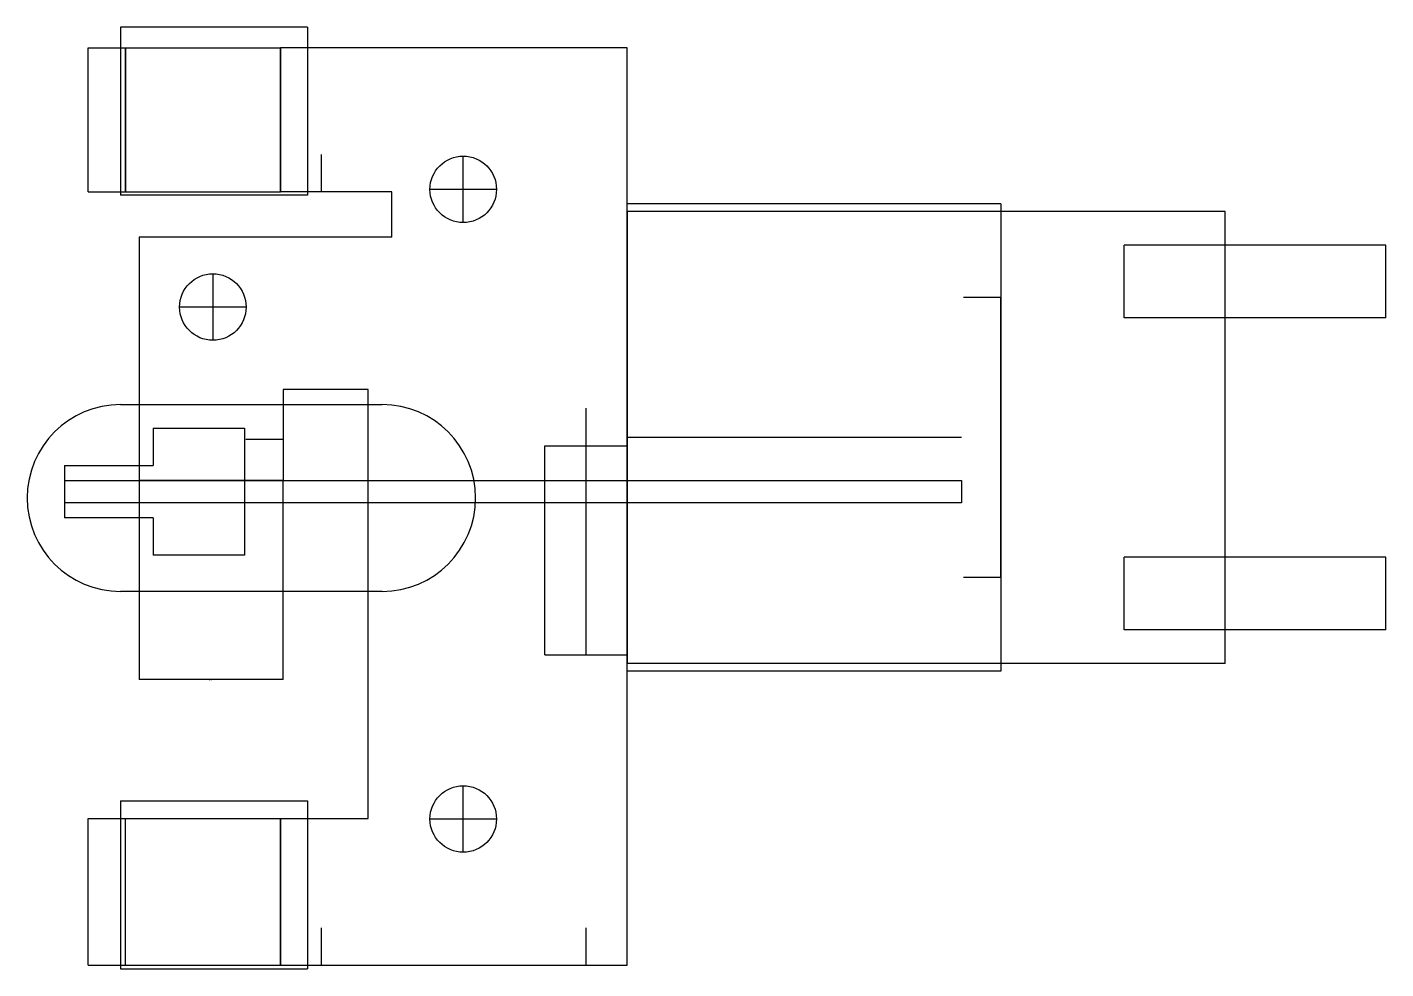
# Model space of a CAD drawing. Header units: inches. Extents: x -0.25 to 3.39, y 0 to 2.52.
import ezdxf

# ---------------------------------------------------------------- set-up
doc = ezdxf.new("R2010")
doc.units = ezdxf.units.IN
doc.header["$MEASUREMENT"] = 0
doc.linetypes.add('ACAD_ISO10W100', pattern=[18, 12, -3, 0, -3])
doc.linetypes.add('DOT', pattern=[6.35, 0, -6.35])
for name, color, linetype, lineweight, true_color in [('Bolts', 253, 'Continuous', 25, 0xa0a0a4), ('Center Locations', 253, 'ACAD_ISO10W100', 25, 0xa0a0a4), ('Kicker', 6, 'Continuous', 25, 0xff00ff), ('Leaf Switch', 56, 'Continuous', 25, 0x808000), ('Plastics', 5, 'Continuous', 25, 0x0000ff), ('Plastics ... Solder Lugs', 253, 'Continuous', 25, 0xa0a0a4), ('Playfield Cutout', 1, 'Continuous', 25, 0xff0000), ('Profile', 4, 'Continuous', 25, 0x00ffff), ('Profile ... Hidden Profile', 4, 'DOT', 25, 0x00ffff), ('Reference', 2, 'Continuous', 25, 0xffff00)]:
    doc.layers.add(name, color=color, linetype=linetype, lineweight=lineweight, true_color=true_color)
doc.layers.add('Mount Holes', color=7, linetype='Continuous', lineweight=25)

msp = doc.modelspace()

# ---------------------------------------------------------------- linework, layer by layer
at = {"layer": 'Bolts'}
for p, q in [((-0.087, 2.079), (-0.087, 2.465)), ((-0.087, 2.465), (0.013, 2.465)), ((0.013, 2.465), (0.013, 2.079)), ((-0.087, 2.079), (0.013, 2.079)), ((0.05, 1.307), (0.05, 0.774)), ((0.05, 1.307), (0.435, 1.307)), ((0.435, 0.774), (0.435, 1.307)), ((0.435, 0.774), (0.05, 0.774)), ((-0.087, 0.01), (-0.087, 0.402)), ((-0.087, 0.402), (0.013, 0.402)), ((0.013, 0.01), (0.013, 0.402)), ((-0.087, 0.01), (0.013, 0.01))]:
    msp.add_line(p, q, dxfattribs=at)
for p in [(0.2375, 0.774), (0.2375, 0.774), (0.2425, 0.774)]:
    msp.add_point(p, dxfattribs=at)
at = {"layer": 'Center Locations'}
for p, q in [((0.917, 1.997), (0.917, 2.175)), ((1.006, 2.086), (0.828, 2.086)), ((0.247, 1.86), (0.247, 1.682)), ((0.336, 1.771), (0.158, 1.771)), ((0.917, 0.312), (0.917, 0.49)), ((0.828, 0.401), (1.006, 0.401))]:
    msp.add_line(p, q, dxfattribs=at)
at = {"layer": 'Kicker'}
for p, q in [((-0.15, 1.307), (-0.15, 1.247)), ((-0.15, 1.307), (2.25, 1.307)), ((2.25, 1.307), (2.25, 1.247)), ((2.25, 1.247), (-0.15, 1.247))]:
    msp.add_line(p, q, dxfattribs=at)
at = {"layer": 'Leaf Switch'}
for p, q in [((0.013, 2.079), (0.013, 2.465)), ((0.013, 2.465), (0.428, 2.465)), ((0.428, 2.465), (0.428, 2.079)), ((0.013, 2.079), (0.428, 2.079)), ((0.013, 0.01), (0.013, 0.402)), ((0.013, 0.402), (0.428, 0.402)), ((0.428, 0.402), (0.428, 0.01)), ((0.013, 0.01), (0.428, 0.01))]:
    msp.add_line(p, q, dxfattribs=at)
at = {"layer": 'Mount Holes'}
for centre in [(0.917, 2.086), (0.247, 1.771), (0.917, 0.401)]:
    msp.add_circle(centre, 0.089, dxfattribs=at)
at = {"layer": 'Plastics'}
for p, q in [((2.956, 2.027), (1.356, 2.027)), ((1.356, 2.027), (1.356, 0.817)), ((2.956, 0.817), (2.956, 2.027)), ((0.087, 1.447), (0.332, 1.447)), ((0.087, 1.447), (0.087, 1.347)), ((0.332, 1.447), (0.332, 1.107)), ((-0.15, 1.347), (0.087, 1.347)), ((-0.15, 1.347), (-0.15, 1.207)), ((0.087, 1.207), (-0.15, 1.207)), ((0.087, 1.207), (0.087, 1.107)), ((0.332, 1.107), (0.087, 1.107)), ((2.956, 0.817), (1.356, 0.817))]:
    msp.add_line(p, q, dxfattribs=at)
at = {"layer": 'Plastics ... Solder Lugs'}
for p, q in [((3.386, 1.937), (2.686, 1.937)), ((2.686, 1.742), (2.686, 1.937)), ((3.386, 1.742), (3.386, 1.937)), ((3.386, 1.742), (2.686, 1.742)), ((2.686, 1.742), (2.686, 1.742)), ((3.386, 1.102), (2.686, 1.102)), ((2.686, 0.907), (2.686, 1.102)), ((3.386, 0.907), (3.386, 1.102)), ((3.386, 0.907), (2.686, 0.907))]:
    msp.add_line(p, q, dxfattribs=at)
at = {"layer": 'Playfield Cutout', "linetype": 'Continuous'}
for p, q in [((0.5, 2.52), (0, 2.52)), ((0, 2.52), (0, 2.07)), ((0.5, 2.52), (0.5, 2.07)), ((0.5, 2.07), (0, 2.07)), ((0, 1.51), (0.7, 1.51)), ((0.7, 1.01), (0, 1.01)), ((0, 0.45), (0.5, 0.45)), ((0, 0.45), (0, 0)), ((0.5, 0.45), (0.5, 0)), ((0, 0), (0.5, 0))]:
    msp.add_line(p, q, dxfattribs=at)
for centre, start, end in [((0, 1.26), 90, 270), ((0.7, 1.26), 270, 90)]:
    msp.add_arc(centre, 0.25, start, end, dxfattribs=at)
at = {"layer": 'Profile'}
for p, q in [((1.356, 2.465), (0.428, 2.465)), ((0.428, 2.079), (0.428, 2.465)), ((1.356, 0.01), (1.356, 2.465)), ((0.726, 2.079), (0.428, 2.079)), ((0.726, 1.958), (0.726, 2.079)), ((2.356, 2.047), (1.356, 2.047)), ((2.356, 2.047), (2.356, 0.797)), ((0.05, 1.958), (0.05, 1.307)), ((0.726, 1.958), (0.05, 1.958)), ((2.356, 1.047), (2.356, 1.797)), ((0.663, 1.55), (0.435, 1.55)), ((0.435, 1.55), (0.435, 1.307)), ((0.663, 0.402), (0.663, 1.55)), ((1.135, 0.84), (1.135, 1.4)), ((1.135, 1.4), (1.356, 1.4)), ((1.246, 0.84), (1.246, 1.4)), ((0.435, 1.307), (0.05, 1.307)), ((1.135, 0.84), (1.356, 0.84)), ((2.356, 0.797), (1.356, 0.797)), ((0.428, 0.01), (0.428, 0.402)), ((0.428, 0.402), (0.663, 0.402)), ((0.428, 0.01), (1.356, 0.01))]:
    msp.add_line(p, q, dxfattribs=at)
at = {"layer": 'Profile ... Hidden Profile'}
for p, q in [((0.538, 2.079), (0.538, 2.465)), ((1.246, 1.4), (1.246, 2.465)), ((2.356, 1.797), (1.356, 1.797)), ((0.435, 1.417), (0.05, 1.417)), ((2.356, 1.047), (1.356, 1.047)), ((1.246, 0.01), (1.246, 0.84)), ((0.538, 0.01), (0.538, 0.402))]:
    msp.add_line(p, q, dxfattribs=at)
at = {"layer": 'Reference'}
msp.add_line((2.25, 1.422), (1.356, 1.422), dxfattribs=at)

doc.saveas('drawing.dxf')
